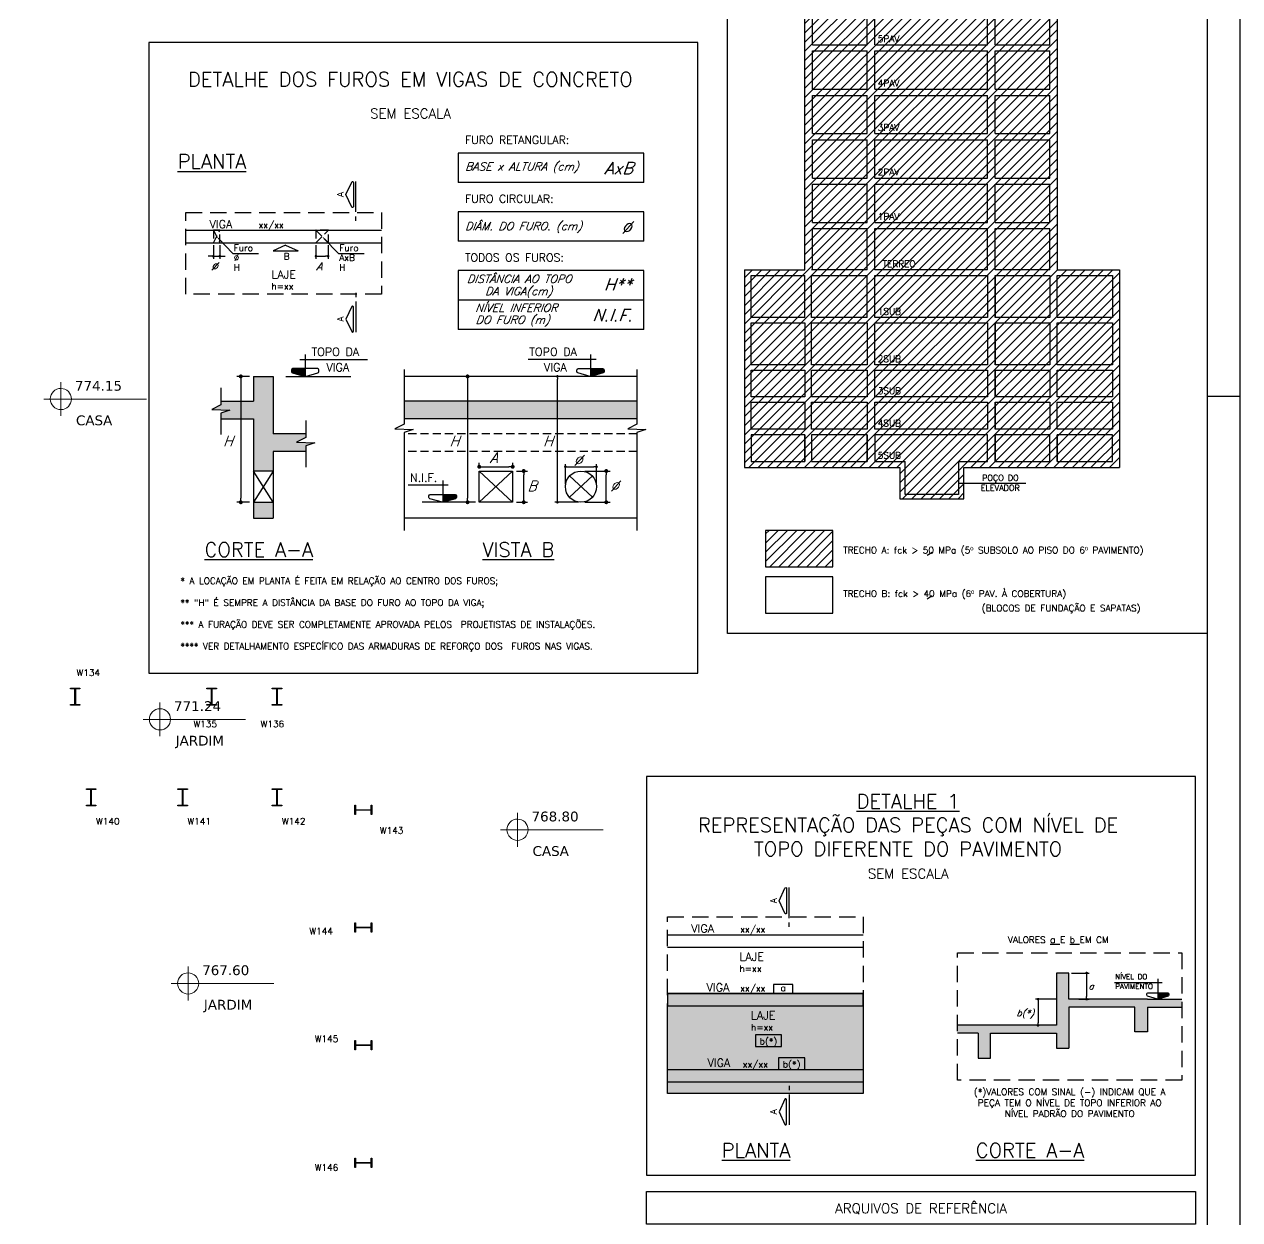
# Model space of a CAD drawing. Extents: x -4172 to 5482, y -2094 to 2406.
# Drawn here: x 3622 to 5482, y -385 to 1444 of the extents above; entities that cross this region are included whole.
import ezdxf
from ezdxf import colors
from ezdxf.entities.mleader import LeaderData, LeaderLine
from ezdxf.enums import TextEntityAlignment as Align
from ezdxf.math import Vec2, Vec3

# ---------------------------------------------------------------- set-up
doc = ezdxf.new("R2010")
doc.units = 0
doc.header["$LTSCALE"] = 50
doc.header["$MEASUREMENT"] = 0
doc.linetypes.add('DASHED', pattern=[0.75, 0.5, -0.25])
doc.linetypes.add('HIDDEN', pattern=[0.375, 0.25, -0.125])
doc.layers.get('0').update_dxf_attribs({"linetype": 'CONTINUOUS'})
doc.layers.get('DEFPOINTS').update_dxf_attribs({"linetype": 'CONTINUOUS'})
doc.layers.add('A-ANNO-NOTE', color=253, linetype='CONTINUOUS', lineweight=9)
for name, color, linetype in [('F-AUX', 2, 'CONTINUOUS'), ('F-AUX-RED', 1, 'CONTINUOUS'), ('F-AUX-YELLOW', 2, 'CONTINUOUS'), ('F-CORTE', 4, 'CONTINUOUS'), ('F-CORTE-INDICAÇÃO', 4, 'CONTINUOUS'), ('F-COTAS', 106, 'CONTINUOUS'), ('F-DESNIVEL-1', 254, 'CONTINUOUS'), ('F-DET_LINHA', 1, 'CONTINUOUS'), ('F-DET_TEXTO', 3, 'CONTINUOUS'), ('F-FURO-PAREDE-TEXTOS', 2, 'CONTINUOUS'), ('F-FUROS', 2, 'HIDDEN'), ('F-LAJES', 3, 'CONTINUOUS'), ('F-LAJES-DIM', 2, 'CONTINUOUS'), ('F-LAJES-NOME', 4, 'CONTINUOUS'), ('F-MARGEM', 1, 'CONTINUOUS'), ('F-PERFIL - W310x52', 4, 'CONTINUOUS'), ('F-PERFIL- W250x32.7', 4, 'CONTINUOUS'), ('F-PILARES-NOME', 170, 'CONTINUOUS'), ('F-SOLIDO', 71, 'CONTINUOUS'), ('F-TEXTO', 6, 'CONTINUOUS'), ('F-TEXTO-CYAN', 4, 'CONTINUOUS'), ('F-TEXTO-GREEN', 3, 'CONTINUOUS'), ('F-TEXTO-YELLOW', 2, 'CONTINUOUS'), ('F-VIGAS', 3, 'CONTINUOUS'), ('F-VIGAS-DIM', 2, 'CONTINUOUS'), ('F-VIGAS-NOME', 4, 'CONTINUOUS')]:
    doc.layers.add(name, color=color, linetype=linetype)
doc.layers.add('F-DESNIVEL-2', color=7, linetype='CONTINUOUS', true_color=0xffd1e8)
doc.styles.add('8718-AE-BARR-FORM-R09$0$ROMANS', font='romans.shx', dxfattribs={"oblique": 20})
doc.styles.add('CP-TEXT-INCL', font='romans.shx', dxfattribs={"oblique": 20})
doc.styles.add('CP-TEXTO', font='romans.shx')
doc.styles.add('MCP', font='romans.shx')
doc.styles.add('ROMANS', font='romans.shx')
doc.styles.get("Standard").update_dxf_attribs({"font": 'ROMANS.SHX'})
doc.styles.add('Verdana_3', font='verdana.ttf', dxfattribs={"height": 20})
doc.dimstyles.new('CP-COTAS-75', dxfattribs={"dimscale": 0.8, "dimtxt": 18.75, "dimasz": 7.5, "dimexe": 7.5, "dimexo": 7.5, "dimgap": 3.75, "dimtad": 1, "dimdsep": 46, "dimtxsty": 'CP-TEXT-INCL', "dimblk1": 'DOT', "dimblk2": 'DOT', "dimsah": 1, "dimcen": 13.5, "dimclrd": 256, "dimclre": 256, "dimclrt": 256, "dimadec": 0, "dimazin": 0, "dimtfac": 1, "dimtofl": 0, "dimtmove": 2, "dimatfit": 3, "dimldrblk": 'DOT', "dimfxl": 0, "dimtolj": 1, "dimarcsym": 0})

# ---------------------------------------------------------------- blocks, each defined once
blk = doc.blocks.new('A0-4L_900')
at = {"layer": 'F-MARGEM', "color": 2}
blk.add_line((191.9, 59.4), (192.9, 59.4), dxfattribs=at)
blk.add_lwpolyline([(0, 0), (0, 90), (192.9, 90), (192.9, 0)], close=True, dxfattribs=at)
at = {"layer": 'F-MARGEM', "color": 7}
blk.add_lwpolyline([(2.5, 89), (191.9, 89), (191.9, 1), (2.5, 1)], close=True, dxfattribs=at)
blk = doc.blocks.new('*U33')
at = {"layer": 'F-LAJES-DIM', "color": 1}
blk.add_lwpolyline([(0, 0), (40, 0), (40, 18), (0, 18)], close=True, dxfattribs=at)
at = {"layer": 'F-LAJES-DIM', "style": 'MCP'}
blk.add_attdef('DIM', text='', height=10, dxfattribs=at).set_placement((20, 8), align=Align.MIDDLE_CENTER)
blk = doc.blocks.new('*U34')
at = {"layer": 'F-LAJES-DIM', "color": 1}
blk.add_lwpolyline([(0, 0), (29.4, 0), (29.4, 13), (0, 13)], close=True, dxfattribs=at)
at = {"layer": 'F-LAJES-DIM', "style": 'MCP'}
blk.add_attdef('DIM', text='', height=10, dxfattribs=at).set_placement((14.7, 8), align=Align.MIDDLE_CENTER)
blk = doc.blocks.new('_DOT')
at = {"color": 0, "linetype": 'ByBlock'}
blk.add_line((-0.5, 0), (-1, 0), dxfattribs=at)
at = {"color": 0, "linetype": 'ByBlock', "const_width": 0.5}
blk.add_lwpolyline([(-0.25, 0, 1), (0.25, 0, 1)], format="xyb", close=True, dxfattribs=at)
blk = doc.blocks.new('*U32')
at = {"layer": 'F-LAJES-DIM', "color": 1}
blk.add_lwpolyline([(0, 0), (40.2, 0), (40.2, 18), (0, 18)], close=True, dxfattribs=at)
at = {"layer": 'F-LAJES-DIM', "style": 'MCP'}
blk.add_attdef('DIM', text='', height=10, dxfattribs=at).set_placement((20.1, 8), align=Align.MIDDLE_CENTER)
blk = doc.blocks.new('*D35')
at = {"layer": 'DEFPOINTS', "color": 0, "transparency": 16777216}
for p in [(4369.6, 767.3), (4318.5, 760.8), (4369.6, 760.8)]:
    blk.add_point(p, dxfattribs=at)
at = {"layer": 'F-COTAS', "lineweight": -2, "transparency": 16777216}
for p, q in [((4318.5, 766.8), (4318.5, 773.3)), ((4324.5, 767.3), (4363.6, 767.3)), ((4369.6, 766.8), (4369.6, 773.3))]:
    blk.add_line(p, q, dxfattribs=at)
at = {"layer": 'F-COTAS', "lineweight": -2, "transparency": 16777216, "xscale": 6, "yscale": 6, "zscale": 6, "rotation": 180}
blk.add_blockref('_DOT', (4318.5, 767.3), dxfattribs=at)
at = {"layer": 'F-COTAS', "lineweight": -2, "transparency": 16777216, "xscale": 6, "yscale": 6, "zscale": 6}
blk.add_blockref('_DOT', (4369.6, 767.3), dxfattribs=at)
blk = doc.blocks.new('*D36')
at = {"layer": 'DEFPOINTS', "color": 0, "transparency": 16777216}
for p in [(4318.5, 905.6), (4300.6, 713), (4318.5, 713)]:
    blk.add_point(p, dxfattribs=at)
at = {"layer": 'F-COTAS', "lineweight": -2, "transparency": 16777216}
for p, q in [((4312.5, 905.6), (4294.6, 905.6)), ((4300.6, 899.6), (4300.6, 719)), ((4312.5, 713), (4294.6, 713))]:
    blk.add_line(p, q, dxfattribs=at)
at = {"layer": 'F-COTAS', "lineweight": -2, "transparency": 16777216, "xscale": 6, "yscale": 6, "zscale": 6}
for p, rotation in [((4300.6, 905.6), 90), ((4300.6, 713), 270)]:
    blk.add_blockref('_DOT', p, dxfattribs=dict(at, rotation=rotation))
blk = doc.blocks.new('*D37')
at = {"layer": 'DEFPOINTS', "color": 0, "transparency": 16777216}
for p in [(4369.6, 760.8), (4386.5, 760.8), (4369.6, 713)]:
    blk.add_point(p, dxfattribs=at)
at = {"layer": 'F-COTAS', "lineweight": -2, "transparency": 16777216}
for p, q in [((4375.6, 760.8), (4392.5, 760.8)), ((4386.5, 719), (4386.5, 754.8)), ((4375.6, 713), (4392.5, 713))]:
    blk.add_line(p, q, dxfattribs=at)
at = {"layer": 'F-COTAS', "lineweight": -2, "transparency": 16777216, "xscale": 6, "yscale": 6, "zscale": 6}
for p, rotation in [((4386.5, 760.8), 90), ((4386.5, 713), 270)]:
    blk.add_blockref('_DOT', p, dxfattribs=dict(at, rotation=rotation))
blk = doc.blocks.new('*D38')
at = {"layer": 'DEFPOINTS', "color": 0, "transparency": 16777216}
for p in [(3973, 905.6), (3953.5, 713), (3973, 713)]:
    blk.add_point(p, dxfattribs=at)
at = {"layer": 'F-COTAS', "lineweight": -2, "transparency": 16777216}
for p, q in [((3967, 905.6), (3947.5, 905.6)), ((3953.5, 899.6), (3953.5, 719)), ((3967, 713), (3947.5, 713))]:
    blk.add_line(p, q, dxfattribs=at)
at = {"layer": 'F-COTAS', "lineweight": -2, "transparency": 16777216, "xscale": 6, "yscale": 6, "zscale": 6}
for p, rotation in [((3953.5, 905.6), 90), ((3953.5, 713), 270)]:
    blk.add_blockref('_DOT', p, dxfattribs=dict(at, rotation=rotation))
blk = doc.blocks.new('*D39')
at = {"layer": 'DEFPOINTS', "color": 0, "transparency": 16777216}
for p in [(4474.1, 760.8), (4512.8, 760.8), (4474.1, 713)]:
    blk.add_point(p, dxfattribs=at)
at = {"layer": 'F-COTAS', "lineweight": -2, "transparency": 16777216}
for p, q in [((4480.1, 760.8), (4518.8, 760.8)), ((4512.8, 719), (4512.8, 754.8)), ((4480.1, 713), (4518.8, 713))]:
    blk.add_line(p, q, dxfattribs=at)
at = {"layer": 'F-COTAS', "lineweight": -2, "transparency": 16777216, "xscale": 6, "yscale": 6, "zscale": 6}
for p, rotation in [((4512.8, 760.8), 90), ((4512.8, 713), 270)]:
    blk.add_blockref('_DOT', p, dxfattribs=dict(at, rotation=rotation))
blk = doc.blocks.new('LGN-COTA E LEGENDA - LGN-COTA E LEGENDA-473137-Térreo')
at = {"layer": 'A-ANNO-NOTE'}
for p, q in [((-0.009, -0.238), (-0.009, 0.28)), ((-0.268, 0.021), (1.302, 0.021))]:
    blk.add_line(p, q, dxfattribs=at)
for centre, start, end in [((-0.009, 0.022), 90, 180), ((-0.009, 0.021), 180, 270), ((-0.009, 0.021), 360, 90), ((-0.009, 0.021), 270, 0)]:
    blk.add_arc(centre, 0.162, start, end, dxfattribs=at)
blk = doc.blocks.new('zw$7512')
at = {"layer": 'A-ANNO-NOTE', "xscale": 100, "yscale": 100, "zscale": 100}
for p in [(3878.6, 654.8), (4030.2, 164.7), (4577.4, -4.2), (4073.4, -239.4)]:
    blk.add_blockref('LGN-COTA E LEGENDA - LGN-COTA E LEGENDA-473137-Térreo', p, dxfattribs=at)
at = {"layer": 'A-ANNO-NOTE', "style": 'Verdana_3'}
for s, p in [('774.15', (3899.3, 669.7)), ('CASA', (3900.8, 616.8)), ('771.24', (4050.9, 179.6)), ('JARDIM', (4053.3, 126.7)), ('768.80', (4598, 10.7)), ('CASA', (4599.5, -42.2)), ('767.60', (4094, -224.5)), ('JARDIM', (4096.5, -277.3))]:
    blk.add_text(s, height=15, dxfattribs=at).set_placement(p)
blk = doc.blocks.new('A$C44D756D9')
at = {"layer": 'F-PERFIL- W250x32.7', "linetype": 'Continuous'}
blk.add_line((7478.1, -1419.9), (7479, -1419.9), dxfattribs=at)
for points in [[(7017.8, -1061.1), (7032.4, -1061.1), (7032.4, -1062), (7025.4, -1062), (7025.4, -1086.1), (7032.4, -1086.1), (7032.4, -1087), (7017.8, -1087), (7017.8, -1086.1), (7024.8, -1086.1), (7024.8, -1062), (7017.8, -1062)], [(7226.7, -1061.1), (7241.3, -1061.1), (7241.3, -1062), (7234.3, -1062), (7234.3, -1086.1), (7241.3, -1086.1), (7241.3, -1087), (7226.7, -1087), (7226.7, -1086.1), (7233.7, -1086.1), (7233.7, -1062), (7226.7, -1062)], [(7326.7, -1061.1), (7341.3, -1061.1), (7341.3, -1062), (7334.3, -1062), (7334.3, -1086.1), (7341.3, -1086.1), (7341.3, -1087), (7326.7, -1087), (7326.7, -1086.1), (7333.7, -1086.1), (7333.7, -1062), (7326.7, -1062)], [(7056.8, -1240.9), (7042.2, -1240.9), (7042.2, -1239.9), (7049.2, -1239.9), (7049.2, -1215.9), (7042.2, -1215.9), (7042.2, -1215), (7056.8, -1215), (7056.8, -1215.9), (7049.8, -1215.9), (7049.8, -1239.9), (7056.8, -1239.9)], [(7196.8, -1240.9), (7182.2, -1240.9), (7182.2, -1239.9), (7189.2, -1239.9), (7189.2, -1215.9), (7182.2, -1215.9), (7182.2, -1215), (7196.8, -1215), (7196.8, -1215.9), (7189.8, -1215.9), (7189.8, -1239.9), (7196.8, -1239.9)], [(7341.3, -1240.9), (7326.7, -1240.9), (7326.7, -1239.9), (7333.7, -1239.9), (7333.7, -1215.9), (7326.7, -1215.9), (7326.7, -1215), (7341.3, -1215), (7341.3, -1215.9), (7334.3, -1215.9), (7334.3, -1239.9), (7341.3, -1239.9)], [(7479, -1239.9), (7479, -1254.5), (7478.1, -1254.5), (7478.1, -1247.6), (7454.1, -1247.6), (7454.1, -1254.5), (7453.1, -1254.5), (7453.1, -1239.9), (7454.1, -1239.9), (7454.1, -1246.9), (7478.1, -1246.9), (7478.1, -1239.9)], [(7479, -1419.9), (7479, -1434.5), (7478.1, -1434.5), (7478.1, -1427.6), (7454.1, -1427.6), (7454.1, -1434.5), (7453.1, -1434.5), (7453.1, -1419.9), (7454.1, -1419.9), (7454.1, -1426.9), (7478.1, -1426.9), (7478.1, -1419.9)], [(7479, -1599.9), (7479, -1614.5), (7478.1, -1614.5), (7478.1, -1607.6), (7454.1, -1607.6), (7454.1, -1614.5), (7453.1, -1614.5), (7453.1, -1599.9), (7454.1, -1599.9), (7454.1, -1606.9), (7478.1, -1606.9), (7478.1, -1599.9)], [(7479, -1779.9), (7479, -1794.5), (7478.1, -1794.5), (7478.1, -1787.6), (7454.1, -1787.6), (7454.1, -1794.5), (7453.1, -1794.5), (7453.1, -1779.9), (7454.1, -1779.9), (7454.1, -1786.9), (7478.1, -1786.9), (7478.1, -1779.9)]]:
    blk.add_lwpolyline(points, close=True, dxfattribs=at)
at = {"layer": 'F-PILARES-NOME'}
for s, p in [('W134', (7027.2, -1042.3)), ('W135', (7206.2, -1120.8)), ('W136', (7308.9, -1120.8)), ('W140', (7057.1, -1269.7)), ('W141', (7196.9, -1269.7)), ('W142', (7341.5, -1269.7)), ('W143', (7491.4, -1283.7)), ('W144', (7383.5, -1437.7)), ('W145', (7391.8, -1602.4)), ('W146', (7391.8, -1799.5))]:
    blk.add_text(s, height=10, dxfattribs=at).set_placement(p)
blk = doc.blocks.new('A$C6C06684F')
h = blk.add_hatch()
h.set_pattern_fill('ANSI31', color=1, scale=80)
h.set_pattern_definition([(45, (-3055.152, 1691.301), (-7.071068, 7.071068), [])])
h.paths.add_polyline_path([(26.2, 254), (264.1, 254), (264.1, 206.4), (361.9, 206.4), (361.9, 254), (599.9, 254), (599.9, 556.4), (505.2, 556.4), (505.2, 987.6), (118.5, 987.6), (118.5, 556.4), (26.2, 556.4)])
h = blk.add_hatch()
h.set_pattern_fill('ANSI31', color=1, scale=80)
h.set_pattern_definition([(45, (-3022.907, 1568.41), (-7.071068, 7.071068), [])])
h.paths.add_polyline_path([(58.5, 102.4), (161.4, 102.4), (161.4, 157.9), (58.5, 157.9)])
at = {"layer": 'F-AUX'}
for p, q in [((118.5, 900.9), (118.5, 978.3)), ((130.1, 900.9), (130.1, 978.3)), ((214, 900.9), (214, 978.3)), ((214, 900.9), (214, 978.3)), ((225.6, 900.9), (225.6, 978.3)), ((398, 900.9), (398, 978.3)), ((409.7, 900.9), (409.7, 978.3)), ((409.7, 900.9), (409.7, 978.3)), ((493.5, 900.9), (493.5, 978.3)), ((505.2, 900.9), (505.2, 978.3)), ((118.5, 891.6), (118.5, 900.9)), ((130.1, 900.9), (214, 900.9)), ((225.6, 900.9), (398, 900.9)), ((409.7, 900.9), (493.5, 900.9)), ((505.2, 891.6), (505.2, 900.9)), ((118.5, 833), (118.5, 891.6)), ((130.1, 891.6), (214, 891.6)), ((130.1, 833), (130.1, 891.6)), ((214, 833), (214, 891.6)), ((214, 833), (214, 891.6)), ((225.6, 891.6), (398, 891.6)), ((225.6, 833), (225.6, 891.6)), ((398, 833), (398, 891.6)), ((409.7, 891.6), (493.5, 891.6)), ((409.7, 833), (409.7, 891.6)), ((409.7, 833), (409.7, 891.6)), ((493.5, 833), (493.5, 891.6)), ((505.2, 833), (505.2, 891.6)), ((118.5, 823.6), (118.5, 833)), ((118.5, 765), (118.5, 823.6)), ((130.1, 833), (214, 833)), ((130.1, 823.6), (214, 823.6)), ((130.1, 765), (130.1, 823.6)), ((214, 765), (214, 823.6)), ((214, 765), (214, 823.6)), ((225.6, 833), (398, 833)), ((225.6, 823.6), (398, 823.6)), ((225.6, 765), (225.6, 823.6)), ((398, 765), (398, 823.6)), ((409.7, 833), (493.5, 833)), ((409.7, 823.6), (493.5, 823.6)), ((409.7, 765), (409.7, 823.6)), ((409.7, 765), (409.7, 823.6)), ((493.5, 765), (493.5, 823.6)), ((505.2, 823.6), (505.2, 833)), ((505.2, 765), (505.2, 823.6)), ((118.5, 755.7), (118.5, 765)), ((130.1, 765), (214, 765)), ((225.6, 765), (398, 765)), ((409.7, 765), (493.5, 765)), ((505.2, 755.7), (505.2, 765)), ((118.5, 697), (118.5, 755.7)), ((130.1, 755.7), (214, 755.7)), ((130.1, 697), (130.1, 755.7)), ((214, 697), (214, 755.7)), ((214, 697), (214, 755.7)), ((225.6, 755.7), (398, 755.7)), ((225.6, 697), (225.6, 755.7)), ((398, 697), (398, 755.7)), ((409.7, 755.7), (493.5, 755.7)), ((409.7, 697), (409.7, 755.7)), ((409.7, 697), (409.7, 755.7)), ((493.5, 697), (493.5, 755.7)), ((505.2, 697), (505.2, 755.7)), ((118.5, 687.7), (118.5, 697)), ((130.1, 697), (214, 697)), ((225.6, 697), (398, 697)), ((409.7, 697), (493.5, 697)), ((505.2, 687.7), (505.2, 697)), ((118.5, 629.1), (118.5, 687.7)), ((130.1, 687.7), (214, 687.7)), ((130.1, 629.1), (130.1, 687.7)), ((214, 629.1), (214, 687.7)), ((214, 629.1), (214, 687.7)), ((225.6, 687.7), (398, 687.7)), ((225.6, 629.1), (225.6, 687.7)), ((398, 629.1), (398, 687.7)), ((409.7, 687.7), (493.5, 687.7)), ((409.7, 629.1), (409.7, 687.7)), ((409.7, 629.1), (409.7, 687.7)), ((493.5, 629.1), (493.5, 687.7)), ((505.2, 629.1), (505.2, 687.7)), ((118.5, 619.7), (118.5, 629.1)), ((118.5, 556.4), (118.5, 619.7)), ((130.1, 629.1), (214, 629.1)), ((130.1, 619.7), (214, 619.7)), ((130.1, 556.4), (130.1, 619.7)), ((214, 556.4), (214, 619.7)), ((214, 556.4), (214, 619.7)), ((225.6, 629.1), (398, 629.1)), ((225.6, 619.7), (398, 619.7)), ((225.6, 556.4), (225.6, 619.7)), ((398, 556.4), (398, 619.7)), ((409.7, 629.1), (493.5, 629.1)), ((409.7, 619.7), (493.5, 619.7)), ((409.7, 556.4), (409.7, 619.7)), ((409.7, 556.4), (409.7, 619.7)), ((493.5, 556.4), (493.5, 619.7)), ((505.2, 619.7), (505.2, 629.1)), ((505.2, 556.4), (505.2, 619.7)), ((26.2, 556.4), (26.2, 254)), ((26.2, 556.4), (118.5, 556.4)), ((36.5, 548.2), (118.5, 548.2)), ((118.5, 483.7), (118.5, 548.2)), ((214, 556.4), (128.8, 556.4)), ((128.8, 548.2), (214, 548.2)), ((214, 483.7), (214, 548.2)), ((398, 556.4), (225.6, 556.4)), ((225.6, 548.2), (398, 548.2)), ((493.5, 556.4), (409.7, 556.4)), ((409.7, 548.2), (493.5, 548.2)), ((504.6, 548.2), (589.6, 548.2)), ((505.2, 556.4), (599.9, 556.4)), ((599.9, 556.4), (599.9, 254)), ((118.5, 483.7), (36.5, 483.7)), ((214, 483.7), (128.8, 483.7)), ((398, 483.7), (225.6, 483.7)), ((493.5, 483.7), (409.7, 483.7)), ((589.6, 483.7), (504.6, 483.7)), ((36.5, 475.5), (118.5, 475.5)), ((118.5, 475.5), (118.5, 411.1)), ((128.8, 475.5), (214, 475.5)), ((214, 475.5), (214, 411.1)), ((225.6, 475.5), (398, 475.5)), ((409.7, 475.5), (493.5, 475.5)), ((504.6, 475.5), (589.6, 475.5)), ((36.5, 402.9), (118.5, 402.9)), ((118.5, 402.9), (118.5, 362.2)), ((128.8, 402.9), (214, 402.9)), ((214, 402.9), (214, 362.2)), ((225.6, 402.9), (398, 402.9)), ((409.7, 402.9), (493.5, 402.9)), ((504.6, 402.9), (589.6, 402.9)), ((36.5, 354), (118.5, 354)), ((118.5, 354), (118.5, 312.6)), ((128.8, 354), (214, 354)), ((214, 354), (214, 312.6)), ((225.6, 354), (398, 354)), ((409.7, 354), (493.5, 354)), ((504.6, 354), (589.6, 354)), ((26.2, 254), (264.1, 254)), ((264.1, 254), (264.1, 206.4)), ((361.9, 206.4), (361.9, 254)), ((361.9, 254), (599.9, 254)), ((507.6, 254), (507.6, 254)), ((264.1, 206.4), (361.9, 206.4))]:
    blk.add_line(p, q, dxfattribs=at)
for points in [[(225.6, 483.7), (225.6, 548.2)], [(398, 548.2), (398, 483.7)], [(398, 475.5), (398, 411.1), (225.6, 411.1), (225.6, 475.5)], [(398, 402.9), (398, 362.2), (225.6, 362.2), (225.6, 402.9)], [(398, 354), (398, 312.6), (225.6, 312.6), (225.6, 354)], [(409.7, 263.4), (493.5, 263.4), (493.5, 304.4), (409.7, 304.4), (409.7, 263.4), (409.7, 304.4)], [(504.6, 263.4), (589.6, 263.4), (589.6, 304.4), (504.6, 304.4), (504.6, 263.4), (504.6, 304.4)]]:
    blk.add_lwpolyline(points, dxfattribs=at)
at = {"layer": 'F-AUX-RED'}
blk.add_line((353.7, 230.2), (456.6, 230.2), dxfattribs=at)
blk.add_lwpolyline([(734, 0), (0, 0), (0, 1843.5), (734, 1843.5)], close=True, dxfattribs=at)
at = {"layer": 'F-AUX-RED', "linetype": 'Continuous'}
for points in [[(58.5, 102.4), (161.4, 102.4), (161.4, 157.9), (58.5, 157.9)], [(58.5, 102.4), (161.4, 102.4), (161.4, 157.9), (58.5, 157.9)], [(58.5, 31.2), (161.4, 31.2), (161.4, 86.7), (58.5, 86.7)], [(58.5, 31.2), (161.4, 31.2), (161.4, 86.7), (58.5, 86.7)]]:
    blk.add_lwpolyline(points, close=True, dxfattribs=at)
at = {"layer": 'F-AUX-YELLOW'}
for points in [[(36.5, 483.7), (36.5, 548.2)], [(128.8, 483.7), (128.8, 548.2)], [(409.7, 483.7), (409.7, 548.2)], [(409.7, 548.2), (409.7, 483.7)], [(493.5, 548.2), (493.5, 483.7)], [(504.6, 483.7), (504.6, 548.2)], [(589.6, 548.2), (589.6, 483.7)], [(118.5, 411.1), (118.5, 411.1), (36.5, 411.1), (36.5, 475.5)], [(214, 411.1), (214, 411.1), (128.8, 411.1), (128.8, 475.5)], [(493.5, 475.5), (493.5, 411.1), (409.7, 411.1), (409.7, 475.5)], [(409.7, 475.5), (409.7, 411.1)], [(589.6, 475.5), (589.6, 411.1), (504.6, 411.1), (504.6, 475.5)], [(118.5, 362.2), (118.5, 362.2), (36.5, 362.2), (36.5, 402.9)], [(214, 362.2), (214, 362.2), (128.8, 362.2), (128.8, 402.9)], [(493.5, 402.9), (493.5, 362.2), (409.7, 362.2), (409.7, 402.9)], [(409.7, 402.9), (409.7, 362.2)], [(589.6, 402.9), (589.6, 362.2), (504.6, 362.2), (504.6, 402.9)], [(118.5, 312.6), (118.5, 312.6), (36.5, 312.6), (36.5, 354)], [(214, 312.6), (214, 312.6), (128.8, 312.6), (128.8, 354)], [(493.5, 354), (493.5, 312.6), (409.7, 312.6), (409.7, 354)], [(409.7, 354), (409.7, 312.6)], [(589.6, 354), (589.6, 312.6), (504.6, 312.6), (504.6, 354)], [(118.5, 304.4), (118.5, 263.4), (118.5, 304.4), (36.5, 304.4), (36.5, 263.4), (118.5, 263.4)], [(214, 304.4), (214, 263.4), (214, 304.4), (128.8, 304.4), (128.8, 263.4), (214, 263.4)], [(353.7, 263.4), (398, 263.4), (398, 304.4), (225.6, 304.4), (225.6, 263.4), (272.3, 263.4)], [(353.7, 263.4), (353.7, 213), (272.3, 213), (272.3, 263.4)]]:
    blk.add_lwpolyline(points, dxfattribs=at)
at = {"layer": 'F-TEXTO-CYAN', "color": 2}
for p, q in [((313.4, 124.3), (305.5, 119.4)), ((313.4, 57.8), (305.5, 52.9))]:
    blk.add_line(p, q, dxfattribs=at)
at = {"layer": 'F-AUX', "style": 'MCP'}
for s, p in [('5PAV     ', (230.2, 905.2)), ('4PAV     ', (230.2, 837.3)), ('3PAV     ', (230.2, 769.3)), ('2PAV     ', (230.2, 701.3)), ('1PAV', (230.2, 633.3)), ('TERREO', (237.5, 560.7)), ('1SUB', (230.2, 488)), ('2SUB', (230.2, 415.4)), ('3SUB', (230.2, 366.5)), ('4SUB     ', (230.2, 316.9)), ('5SUB', (230.2, 267.7))]:
    blk.add_text(s, height=10, dxfattribs=at).set_placement(p)
at = {"layer": 'F-TEXTO-CYAN', "color": 2, "style": 'CP-TEXTO'}
for s, p in [('TRECHO A: fck > 50 MPa (5º SUBSOLO AO PISO DO 6º PAVIMENTO)', (177.2, 122.7)), ('TRECHO B: fck > 40 MPa (6º PAV. À COBERTURA)', (177.2, 56.1)), ('(BLOCOS DE FUNDAÇÃO E SAPATAS)', (389.2, 34.1))]:
    blk.add_text(s, height=10, dxfattribs=at).set_placement(p)
at = {"layer": 'F-TEXTO-YELLOW', "style": 'CP-TEXTO'}
for s, p in [('POÇO DO', (389.8, 233.8)), ('ELEVADOR  ', (387.7, 218.5))]:
    blk.add_text(s, height=9, dxfattribs=at).set_placement(p)

msp = doc.modelspace()

# ---------------------------------------------------------------- hatches: boundary and pattern name
at = {"layer": 'F-DESNIVEL-1'}
h = msp.add_hatch(color=256, dxfattribs=at)
h.dxf.hatch_style = 1
h.paths.add_polyline_path([(4905.945, -191.428), (4606.518, -191.428), (4606.518, -57.641), (4905.945, -57.641)])
at = {"layer": 'F-DESNIVEL-2'}
h = msp.add_hatch(color=256, dxfattribs=at)
h.dxf.hatch_style = 1
h.paths.add_polyline_path([(4606.518, -57.641), (4905.945, -57.641), (4905.945, -38.641), (4606.518, -38.641)])
at = {"layer": 'F-SOLIDO'}
h = msp.add_hatch(color=256, dxfattribs=at)
edge = h.paths.add_edge_path()
edge.add_line((4052.054, 917.407), (4033.054, 917.407))
edge.add_ellipse((4033.054, 915.407), major_axis=(1.414, 1.414), ratio=1, start_angle=45, end_angle=135)
edge.add_line((4031.054, 915.407), (4031.054, 912.895))
edge.add_ellipse((4033.054, 912.895), major_axis=(-1.414, 1.414), ratio=1, start_angle=45, end_angle=118.300756)
edge.add_line((4032.479, 910.979), (4051.479, 905.579))
edge.add_ellipse((4052.054, 907.495), major_axis=(1.414, 1.414), ratio=1, start_angle=208.300756, end_angle=225)
edge.add_line((4052.054, 905.495), (4052.054, 917.407))
h = msp.add_hatch(color=256, dxfattribs=at)
edge = h.paths.add_edge_path()
edge.add_line((4488.723, 917.407), (4507.723, 917.407))
edge.add_ellipse((4507.723, 915.407), major_axis=(-1.414, 1.414), ratio=1, start_angle=225, end_angle=315, ccw=False)
edge.add_line((4509.723, 915.407), (4509.723, 912.895))
edge.add_ellipse((4507.723, 912.895), major_axis=(1.414, 1.414), ratio=1, start_angle=241.699244, end_angle=315, ccw=False)
edge.add_line((4508.298, 910.979), (4489.298, 905.579))
edge.add_ellipse((4488.723, 907.495), major_axis=(-1.414, 1.414), ratio=1, start_angle=135, end_angle=151.699244, ccw=False)
edge.add_line((4488.723, 905.495), (4488.723, 917.407))
for points in [[(3972.967, 867.859), (3923.207, 867.859), (3923.207, 861.895), (3909.08, 854.835), (3936.855, 853.787), (3923.207, 849.387), (3923.207, 840.763), (3972.967, 840.763), (3972.967, 760.763), (4002.967, 760.763), (4002.967, 790.763), (4052.967, 790.763), (4052.967, 799.387), (4066.615, 803.787), (4038.84, 804.835), (4052.967, 811.895), (4052.967, 817.859), (4002.967, 817.859), (4002.967, 905.579), (3972.967, 905.579)], [(4559.727, 840.763), (4559.727, 867.859), (4203.639, 867.859), (4203.639, 840.763)], [(4002.967, 688.542), (4002.967, 713.012), (3972.967, 713.012), (3972.967, 688.542)], [(5050.448, -87.341), (5081.803, -87.341), (5172.523, -87.341, 0.41421356), (5173.523, -88.341, 0.41421356), (5174.523, -87.341), (5201.803, -87.341), (5201.803, -47.341), (5201.803, -7.341), (5220.803, -7.341), (5220.803, -47.341), (5262.879, -47.341, 0.41421356), (5263.879, -48.341, 0.41421356), (5264.879, -47.341), (5340.803, -47.341), (5356.799, -47.341), (5393.534, -47.341), (5393.534, -59.341), (5340.803, -59.341), (5340.803, -97.341), (5321.803, -97.341), (5321.803, -59.341), (5220.803, -59.341), (5220.803, -122.341), (5201.803, -122.341), (5201.803, -99.341), (5100.803, -99.341), (5100.803, -137.341), (5081.803, -137.341), (5081.803, -99.341), (5050.448, -99.341)], [(5356.799, -37.811), (5371.999, -37.811, -0.41421356), (5373.599, -39.411), (5373.599, -41.421, -0.33120617), (5372.459, -42.953), (5357.259, -47.273, -0.07299342), (5356.799, -47.341)]]:
    msp.add_hatch(color=256, dxfattribs=at).paths.add_polyline_path(points)
h = msp.add_hatch(color=256, dxfattribs=at)
edge = h.paths.add_edge_path()
edge.add_line((4262.537, 724.84), (4281.537, 724.84))
edge.add_ellipse((4281.537, 722.84), major_axis=(-1.414, 1.414), ratio=1, start_angle=225, end_angle=315, ccw=False)
edge.add_line((4283.537, 722.84), (4283.537, 720.328))
edge.add_ellipse((4281.537, 720.328), major_axis=(1.414, 1.414), ratio=1, start_angle=241.699244, end_angle=315, ccw=False)
edge.add_line((4282.111, 718.412), (4263.111, 713.012))
edge.add_ellipse((4262.537, 714.928), major_axis=(-1.414, 1.414), ratio=1, start_angle=135, end_angle=151.699244, ccw=False)
edge.add_line((4262.537, 712.928), (4262.537, 724.84))

# ---------------------------------------------------------------- linework, layer by layer
at = {"layer": 'F-AUX'}
for p, q in [((4043.655, 931.543), (4147.258, 931.543)), ((4052.054, 938.997), (4052.054, 905.495)), ((4497.123, 931.543), (4393.519, 931.543)), ((4488.723, 938.997), (4488.723, 905.495)), ((4262.537, 746.43), (4262.537, 712.928)), ((4270.936, 738.975), (4209.534, 738.975))]:
    msp.add_line(p, q, dxfattribs=at)
at = {"layer": 'F-AUX', "color": 2}
for p, q in [((5356.799, -16.212), (5356.799, -47.341)), ((5363.519, -22.176), (5290.599, -22.176))]:
    msp.add_line(p, q, dxfattribs=at)
at = {"layer": 'F-AUX'}
for points in [[(4051.479, 905.579, 0.14676884), (4052.629, 905.579), (4071.629, 910.979, 0.33120617), (4073.054, 912.895), (4073.054, 915.407, 0.41421356), (4071.054, 917.407), (4033.054, 917.407, 0.41421356), (4031.054, 915.407), (4031.054, 912.895, 0.33120617), (4032.479, 910.979), (4051.479, 905.579, 0.14676884), (4052.629, 905.579)], [(4489.298, 905.579, -0.14676884), (4488.149, 905.579), (4469.149, 910.979, -0.33120617), (4467.723, 912.895), (4467.723, 915.407, -0.41421356), (4469.723, 917.407), (4507.723, 917.407, -0.41421356), (4509.723, 915.407), (4509.723, 912.895, -0.33120617), (4508.298, 910.979), (4489.298, 905.579, -0.14676884), (4488.149, 905.579)], [(4263.111, 713.012, -0.14676884), (4261.962, 713.012), (4242.962, 718.412, -0.33120617), (4241.537, 720.328), (4241.537, 722.84, -0.41421356), (4243.537, 724.84), (4281.537, 724.84, -0.41421356), (4283.537, 722.84), (4283.537, 720.328, -0.33120617), (4282.111, 718.412), (4263.111, 713.012, -0.14676884), (4261.962, 713.012)]]:
    msp.add_lwpolyline(points, format="xyb", dxfattribs=at)
at = {"layer": 'F-AUX', "color": 2}
msp.add_lwpolyline([(5357.259, -47.273, -0.14676884), (5356.339, -47.273), (5341.139, -42.953, -0.33120617), (5339.999, -41.421), (5339.999, -39.411, -0.41421356), (5341.599, -37.811), (5371.999, -37.811, -0.41421356), (5373.599, -39.411), (5373.599, -41.421, -0.33120617), (5372.459, -42.953), (5357.259, -47.273, -0.14676884), (5356.339, -47.273)], format="xyb", dxfattribs=at)
at = {"layer": 'F-AUX-RED'}
for p, q in [((4369.558, 713.012), (4318.457, 760.763)), ((4318.457, 713.012), (4369.558, 760.763)), ((4491.523, 720.587), (4456.633, 753.189)), ((4456.633, 720.587), (4491.523, 753.189)), ((4311.911, 713.012), (4231.116, 713.012))]:
    msp.add_line(p, q, dxfattribs=at)
msp.add_lwpolyline([(4022.487, 905.579), (4121.74, 905.579)], dxfattribs=at)
at = {"layer": 'F-CORTE'}
for p, q in [((5201.803, -99.341), (5201.803, -122.341)), ((5201.803, -122.341), (5220.803, -122.341))]:
    msp.add_line(p, q, dxfattribs=at)
for points in [[(5340.803, -47.341), (5220.803, -47.341), (5220.803, -7.341), (5201.803, -7.341), (5201.803, -87.341), (5081.803, -87.341)], [(5340.803, -47.341), (5393.534, -47.341)], [(5340.803, -59.341), (5340.803, -97.341), (5321.803, -97.341), (5321.803, -59.341), (5220.803, -59.341), (5220.803, -122.341)], [(5340.803, -59.341), (5393.534, -59.341)], [(5081.803, -87.341), (5050.448, -87.341)], [(5081.803, -99.341), (5050.448, -99.341)], [(5081.803, -99.341), (5081.803, -137.341), (5100.803, -137.341), (5100.803, -99.341), (5201.803, -99.341)]]:
    msp.add_lwpolyline(points, dxfattribs=at)
at = {"layer": 'F-CORTE-INDICAÇÃO'}
for p, q in [((4129.762, 1157.118), (4129.762, 1203.785)), ((4129.762, 1143.785), (4129.762, 1150.451)), ((4129.762, 1033.27), (4129.762, 1026.604)), ((4129.762, 1019.937), (4129.762, 973.27)), ((4792.672, 76.691), (4792.672, 123.358)), ((4792.672, 63.358), (4792.672, 70.025)), ((4792.672, -179.725), (4792.672, -186.392)), ((4792.672, -193.059), (4792.672, -239.725))]:
    msp.add_line(p, q, dxfattribs=at)
for points in [[(4125.762, 1165.118, -0.80258485), (4123.22, 1164.554), (4114.253, 1183.785), (4123.22, 1203.015, -0.80258485), (4125.762, 1202.451)], [(4125.762, 1011.937, 0.80258485), (4123.22, 1012.501), (4114.253, 993.27), (4123.22, 974.04, 0.80258485), (4125.762, 974.604)], [(4788.672, 84.691, -0.80258485), (4786.13, 84.128), (4777.163, 103.358), (4786.13, 122.588, -0.80258485), (4788.672, 122.025)], [(4788.672, -201.059, 0.80258485), (4786.13, -200.495), (4777.163, -219.725), (4786.13, -238.956, 0.80258485), (4788.672, -238.392)]]:
    msp.add_lwpolyline(points, format="xyb", close=True, dxfattribs=at)
for points in [[(4022.137, 1106.433), (4002.906, 1097.466)], [(4002.906, 1097.466), (4041.367, 1097.466)], [(4022.137, 1106.433), (4041.367, 1097.466)]]:
    msp.add_lwpolyline(points, dxfattribs=at)
at = {"layer": 'F-COTAS'}
for p, q in [((3911.538, 1106.123), (3911.538, 1085.503)), ((3921.538, 1106.123), (3921.538, 1085.503)), ((4068.574, 1106.123), (4068.574, 1085.503)), ((4087.203, 1106.123), (4087.203, 1085.503)), ((3907.538, 1089.503), (3903.538, 1089.503)), ((3911.538, 1089.503), (3921.538, 1089.503)), ((3925.538, 1089.503), (3929.538, 1089.503)), ((4072.574, 1089.503), (4083.203, 1089.503)), ((4451.132, 905.579), (4434.059, 905.579)), ((4438.059, 717.012), (4438.059, 901.579)), ((4450.203, 740.888), (4450.203, 771.278)), ((4454.203, 767.278), (4493.953, 767.278)), ((4497.953, 740.888), (4497.953, 771.278)), ((4470.078, 713.012), (4434.059, 713.012)), ((5224.803, -7.341), (5251.941, -7.341)), ((5247.941, -11.341), (5247.941, -43.341)), ((5201.803, -47.341), (5169.523, -47.341)), ((5173.523, -51.341), (5173.523, -83.341)), ((5235.863, -47.341), (5251.941, -47.341)), ((5193.357, -87.341), (5169.523, -87.341))]:
    msp.add_line(p, q, dxfattribs=at)
at = {"layer": 'F-DESNIVEL-1'}
msp.add_lwpolyline([(4905.945, -191.428), (4606.518, -191.428), (4606.518, -57.641), (4905.945, -57.641)], close=True, dxfattribs=at)
at = {"layer": 'F-DESNIVEL-2'}
msp.add_lwpolyline([(4606.518, -57.641), (4905.945, -57.641), (4905.945, -38.641), (4606.518, -38.641)], close=True, dxfattribs=at)
at = {"layer": 'F-DET_LINHA', "color": 1}
for p, q in [((4570.12, 1247.381), (4286.354, 1247.381)), ((4286.354, 1247.381), (4286.354, 1202.381)), ((4570.12, 1202.381), (4570.12, 1247.381)), ((4570.12, 1202.381), (4286.354, 1202.381)), ((4570.12, 1157.381), (4286.354, 1157.381)), ((4286.354, 1157.381), (4286.354, 1112.381)), ((4570.12, 1112.381), (4570.12, 1157.381)), ((4570.12, 1112.381), (4286.354, 1112.381)), ((4286.354, 1067.381), (4286.354, 1022.381)), ((4570.12, 1067.381), (4286.354, 1067.381)), ((4570.12, 1022.381), (4570.12, 1067.381)), ((4570.12, 1022.381), (4286.354, 1022.381)), ((4286.354, 1022.381), (4286.354, 977.381)), ((4570.12, 977.381), (4570.12, 1022.381)), ((4570.12, 977.381), (4286.354, 977.381)), ((4203.639, 916.355), (4203.639, 832.446)), ((4559.727, 916.355), (4559.727, 832.446)), ((3923.207, 887.877), (3923.207, 861.895)), ((3923.207, 861.895), (3909.08, 854.835)), ((3909.08, 854.835), (3936.855, 853.787)), ((3936.855, 853.787), (3923.207, 849.387)), ((3923.207, 849.387), (3923.207, 816.905)), ((4052.967, 837.877), (4052.967, 811.895)), ((4203.639, 832.446), (4189.511, 825.386)), ((4189.511, 825.386), (4217.287, 824.338)), ((4217.287, 824.338), (4203.639, 819.938)), ((4203.639, 819.938), (4203.639, 670.01)), ((4559.727, 832.446), (4545.599, 825.386)), ((4545.599, 825.386), (4573.375, 824.338)), ((4573.375, 824.338), (4559.727, 819.938)), ((4559.727, 819.938), (4559.727, 670.01)), ((4052.967, 811.895), (4038.84, 804.835)), ((4038.84, 804.835), (4066.615, 803.787)), ((4066.615, 803.787), (4052.967, 799.387)), ((4052.967, 799.387), (4052.967, 766.905)), ((4002.967, 713.012), (3972.967, 760.763)), ((4002.967, 760.763), (3972.967, 713.012))]:
    msp.add_line(p, q, dxfattribs=at)
at = {"layer": 'F-DET_LINHA', "color": 3}
for p, q in [((3972.967, 905.579), (4002.967, 905.579)), ((3972.967, 905.579), (3972.967, 867.859)), ((4002.967, 905.579), (4002.967, 817.859)), ((3923.207, 867.859), (3972.967, 867.859)), ((4559.727, 867.859), (4203.639, 867.859)), ((3923.207, 840.763), (3972.967, 840.763)), ((3972.967, 840.763), (3972.967, 688.542)), ((4559.727, 840.763), (4203.639, 840.763)), ((4052.967, 817.859), (4002.967, 817.859)), ((4002.967, 790.763), (4002.967, 688.542)), ((4052.967, 790.763), (4002.967, 790.763)), ((4002.967, 760.763), (3972.967, 760.763)), ((3972.967, 713.012), (4002.967, 713.012)), ((3972.967, 688.542), (4002.967, 688.542))]:
    msp.add_line(p, q, dxfattribs=at)
at = {"layer": 'F-DET_LINHA', "color": 2}
for p, q in [((4559.727, 905.579), (4203.639, 905.579)), ((4559.727, 688.542), (4203.639, 688.542))]:
    msp.add_line(p, q, dxfattribs=at)
at = {"layer": 'F-DET_LINHA', "color": 1, "linetype": 'HIDDEN'}
for p, q in [((4559.727, 817.859), (4203.639, 817.859)), ((4559.727, 790.763), (4203.639, 790.763))]:
    msp.add_line(p, q, dxfattribs=at)
at = {"layer": 'F-DET_LINHA', "color": 1}
for points in [[(3813.009, 451.393), (4653.009, 451.393), (4653.009, 1416.393), (3813.009, 1416.393)], [(4574.628, -316.61), (5414.628, -316.61), (5414.628, 293.39), (4574.628, 293.39)]]:
    msp.add_lwpolyline(points, close=True, dxfattribs=at)
at = {"layer": 'F-DET_LINHA', "color": 1, "linetype": 'DASHED'}
for points in [[(3869.323, 1156.548), (4168.75, 1156.548), (4168.75, 1031.337), (3869.323, 1031.337)], [(4606.518, 78.783), (4905.945, 78.783), (4905.945, -191.428), (4606.518, -191.428)], [(5393.534, -171.22), (5050.448, -171.22), (5050.448, 23.799), (5393.534, 23.799)]]:
    msp.add_lwpolyline(points, close=True, dxfattribs=at)
at = {"layer": 'F-DET_LINHA'}
msp.add_lwpolyline([(5414.628, -391.61), (4574.628, -391.61), (4574.628, -341.61), (5414.628, -341.61)], close=True, dxfattribs=at)
at = {"layer": 'F-FUROS'}
for points in [[(3911.538, 1129.123), (3911.538, 1110.123), (3921.538, 1110.123), (3921.538, 1129.123), (3911.538, 1129.123)], [(3911.538, 1110.123), (3921.538, 1129.123)], [(3911.538, 1129.123), (3921.538, 1110.123)], [(4068.574, 1129.123), (4068.574, 1110.123), (4087.574, 1110.123), (4087.574, 1129.123), (4068.574, 1129.123)], [(4068.574, 1110.123), (4087.574, 1129.123)], [(4068.574, 1129.123), (4087.574, 1110.123)]]:
    msp.add_lwpolyline(points, dxfattribs=at)
at = {"layer": 'F-LAJES'}
for points in [[(3869.323, 1129.123), (4168.75, 1129.123)], [(3869.323, 1110.123), (4168.75, 1110.123)], [(4606.518, 51.359), (4905.945, 51.359)], [(4606.518, 32.359), (4905.945, 32.359)], [(4606.518, -38.641), (4905.945, -38.641)], [(4606.518, -57.641), (4905.945, -57.641)], [(4606.518, -154.938), (4905.945, -154.938)], [(4606.518, -173.938), (4905.945, -173.938)]]:
    msp.add_lwpolyline(points, dxfattribs=at)
at = {"layer": 'F-VIGAS', "linetype": 'Continuous'}
msp.add_lwpolyline([(4318.457, 760.763), (4369.558, 760.763), (4369.558, 713.012), (4318.457, 713.012)], close=True, dxfattribs=at)
msp.add_circle((4474.078, 736.888), 23.875, dxfattribs=at)

# ---------------------------------------------------------------- block references
msp.add_blockref('A$C6C06684F', (4698.128, 512.007))
at = {"layer": 'A-ANNO-NOTE', "linetype": 'Continuous'}
msp.add_blockref('zw$7512', (-199.5, 214), dxfattribs=at)
at = {"layer": 'F-COTAS', "xscale": 4, "yscale": 4, "zscale": 4}
for p in [(3911.538, 1089.503), (4087.203, 1089.503), (4497.953, 767.278)]:
    msp.add_blockref('_DOT', p, dxfattribs=at)
for p, rotation in [((3921.538, 1089.503), 180), ((4068.574, 1089.503), 180), ((4438.059, 905.579), 90), ((4450.203, 767.278), 180), ((4438.059, 713.012), 270), ((5247.941, -7.341), 90), ((5173.523, -47.341), 90), ((5247.941, -47.341), 270), ((5173.523, -87.341), 270)]:
    msp.add_blockref('_DOT', p, dxfattribs=dict(at, rotation=rotation))
at = {"layer": 'F-LAJES-DIM', "linetype": 'Continuous'}
for name, p, values in [('*U34', (4768.86, -37.917), {'DIM': 'a'}), ('*U33', (4741.019, -119.782), {'DIM': 'b(*)'}), ('*U32', (4776.418, -154.938), {'DIM': 'b(*)'})]:
    msp.add_blockref(name, p, dxfattribs=at).add_auto_attribs(values)
at = {"layer": 'F-MARGEM', "linetype": 'Continuous', "xscale": 50, "yscale": 50, "zscale": 50}
msp.add_blockref('A0-4L_900', (-4162.872, -2094.493), dxfattribs=at)
at = {"layer": 'F-PERFIL - W310x52'}
msp.add_blockref('A$C44D756D9', (-3325, 1489.5), dxfattribs=at)

# ---------------------------------------------------------------- texts
at = {"layer": 'F-CORTE-INDICAÇÃO', "style": 'ROMANS'}
for p in [(4105.92, 1183.785), (4105.92, 993.27), (4768.829, 103.358), (4768.829, -219.725)]:
    msp.add_attdef('A', text='A', height=10, rotation=90, dxfattribs=at).set_placement(p, align=Align.MIDDLE_CENTER)
msp.add_attdef('B', text='A', height=10, dxfattribs=at).set_placement((4023.858, 1089.225), align=Align.MIDDLE_CENTER)
at = {"layer": 'F-DET_TEXTO', "color": 4, "style": '8718-AE-BARR-FORM-R09$0$ROMANS'}
msp.add_text('ARQUIVOS DE REFERÊNCIA', height=15, dxfattribs=at).set_placement((4994.628, -367.461), align=Align.MIDDLE_CENTER)
at = {"layer": 'F-FURO-PAREDE-TEXTOS', "linetype": 'Continuous', "style": 'MCP'}
for s, p in [('Furo', (3942.661, 1097.217)), ('Furo', (4104.197, 1097.217)), ('%%C', (3942.661, 1082.217)), ('AxB', (4104.197, 1082.217)), ('H', (3942.661, 1067.217)), ('H', (4104.197, 1067.217))]:
    msp.add_text(s, height=10, dxfattribs=at).set_placement(p)
at = {"layer": 'F-LAJES-DIM', "linetype": 'Continuous', "style": 'MCP'}
for p in [(4000.457, 1038.325), (4716.647, -5.588), (4734.178, -95.329)]:
    msp.add_text('h=xx', height=10, dxfattribs=at).set_placement(p)
at = {"layer": 'F-LAJES-NOME', "linetype": 'Continuous', "style": 'MCP'}
for p in [(4000.457, 1055.325), (4716.647, 11.412), (4734.178, -78.329)]:
    msp.add_text('LAJE', height=12.5, dxfattribs=at).set_placement(p)
at = {"layer": 'F-TEXTO', "style": 'ROMANS'}
for s, p in [('%%UPLANTA', (3856.915, 1223.657)), ('%%UCORTE A-A', (3898.074, 629.606)), ('%%UVISTA B', (4323.288, 629.606)), ('%%UPLANTA', (4689.42, -289.406)), ('%%UCORTE A-A', (5078.296, -289.406))]:
    msp.add_text(s, height=21.875, dxfattribs=at).set_placement(p)
at = {"layer": 'F-TEXTO', "char_height": 21.875, "width": 750, "attachment_point": 5, "style": 'ROMANS'}
for s, insert in [('DETALHE DOS FUROS EM VIGAS DE CONCRETO', (4213.009, 1360.003)), ('{\\LDETALHE 1}\\PREPRESENTAÇÃO DAS PEÇAS COM NÍVEL DE TOPO DIFERENTE DO PAVIMENTO', (4974.628, 219.123))]:
    msp.add_mtext(s, dxfattribs=dict(at, insert=insert))
at = {"layer": 'F-TEXTO', "color": 3, "char_height": 8, "attachment_point": 1, "style": 'MCP'}
for s, insert in [('NÍVEL DO', (5291.733, -8.906)), ('PAVIMENTO', (5291.733, -23.651))]:
    msp.add_mtext_dynamic_manual_height_columns(s, width=59.10237, gutter_width=12.5, heights=[0], dxfattribs=dict(at, insert=insert))
at = {"layer": 'F-TEXTO-CYAN', "style": 'ROMANS', "oblique": 20}
for s, height, p in [('AxB', 18.375, (4509.294, 1215.216)), ('%%C', 18.375, (4535.161, 1124.008)), ('Ø', 12, (3907.601, 1067.915)), ('A', 12, (4068.952, 1067.915)), ('H**', 18.375, (4509.039, 1036.966)), ('N.I.F.', 18.375, (4491.393, 989.881)), ('H', 15.75, (3926.372, 798.903)), ('H', 15.75, (4272.946, 798.903)), ('H', 15.75, (4416.213, 798.903)), ('A', 15.75, (4334.555, 773.416)), ('Ø', 15.75, (4462.426, 769.274)), ('B', 15.75, (4392.006, 730.171)), ('Ø', 15.75, (4518.239, 730.171)), ('a', 10, (5250.656, -32.608)), ('b(*)', 10, (5140.507, -73.465))]:
    msp.add_text(s, height=height, dxfattribs=at).set_placement(p)
at = {"layer": 'F-TEXTO-CYAN', "color": 3, "char_height": 10, "style": 'ROMANS'}
for s, insert, width, attachment_point in [('* A LOCAÇÃO EM PLANTA É FEITA EM RELAÇÃO AO CENTRO DOS FUROS;  \\P\\P** "H" É SEMPRE A DISTÂNCIA DA BASE DO FURO AO TOPO DA VIGA;  \\P\\P*** A FURAÇÃO DEVE SER COMPLETAMENTE APROVADA PELOS  PROJETISTAS DE INSTALAÇÕES.  \\P\\P**** VER DETALHAMENTO ESPECÍFICO DAS ARMADURAS DE REFORÇO DOS  FUROS NAS VIGAS.', (3861.234, 597.706), 748.96227, 1), ('VALORES {\\La} E {\\Lb} EM CM', (5127.372, 48.647), 491.08938, 1), ('(*)VALORES COM SINAL (-) INDICAM QUE A PEÇA TEM O NÍVEL DE TOPO INFERIOR AO NÍVEL PADRÃO DO PAVIMENTO', (5221.991, -205.888), 343.08504, 5)]:
    msp.add_mtext(s, dxfattribs=dict(at, insert=insert, width=width, attachment_point=attachment_point))
at = {"layer": 'F-TEXTO-GREEN', "style": 'ROMANS'}
for s, height, p in [('FURO RETANGULAR:', 12.25, (4296.64, 1261.269)), ('FURO CIRCULAR:', 12.25, (4296.64, 1171.269)), ('TODOS OS FUROS:', 12.25, (4296.64, 1081.269)), ('TOPO DA', 12.5, (4061.796, 936.918)), ('TOPO DA', 12.5, (4395.053, 936.918)), ('VIGA', 12.5, (4084.599, 913.271)), ('VIGA', 12.5, (4417.488, 913.271)), ('N.I.F.', 12.5, (4212.493, 744.35))]:
    msp.add_text(s, height=height, dxfattribs=at).set_placement(p)
at = {"layer": 'F-TEXTO-YELLOW', "style": 'ROMANS'}
for p in [(4151.506, 1300.275), (4913.125, 137.224)]:
    msp.add_text('SEM ESCALA', height=15, dxfattribs=at).set_placement(p)
at = {"layer": 'F-TEXTO-YELLOW', "style": 'ROMANS', "oblique": 20}
for s, p in [('BASE x ALTURA (cm)', (4296.64, 1220.591)), ('DIÂM. DO FURO. (cm)', (4296.64, 1129.383)), ('DISTÂNCIA AO TOPO', (4299.545, 1048.653)), ('DA VIGA(cm)', (4327.235, 1029.953)), ('NÍVEL INFERIOR', (4312.301, 1004.42)), ('DO FURO (m)', (4312.847, 986.094))]:
    msp.add_text(s, height=12.25, dxfattribs=at).set_placement(p)
at = {"layer": 'F-VIGAS-DIM', "linetype": 'Continuous', "style": 'MCP'}
for p in [(3980.708, 1132.248), (4717.903, 54.484), (4717.903, -35.516), (4721.721, -151.813)]:
    msp.add_text('xx/xx', height=10, dxfattribs=at).set_placement(p)
at = {"layer": 'F-VIGAS-NOME', "linetype": 'Continuous', "style": 'MCP'}
for p in [(3905.708, 1132.248), (4642.903, 54.484), (4666.363, -35.516), (4667.77, -150.834)]:
    msp.add_text('VIGA', height=12.5, dxfattribs=at).set_placement(p)

# ---------------------------------------------------------------- dimensions: what is measured, and where the dimension line sits
at = {"layer": 'F-COTAS'}
for base, p1, p2, picture, middle in [((3953.5, 713.012), (3972.967, 905.579), (3972.967, 713.012), '*D38', (3953.5, 809.296)), ((4300.61, 713.012), (4318.457, 905.579), (4318.457, 713.012), '*D36', (4300.61, 809.296)), ((4386.54, 760.763), (4369.558, 713.012), (4369.558, 760.763), '*D37', (4386.54, 736.888)), ((4512.772, 760.763), (4474.078, 713.012), (4474.078, 760.763), '*D39', (4512.772, 736.888))]:
    dim = msp.add_linear_dim(base=base, p1=p1, p2=p2, angle=90, text=' ', dimstyle='CP-COTAS-75', dxfattribs=at)
    dim.commit()
    dim.dimension.update_dxf_attribs({"geometry": picture, "text_midpoint": middle})
dim = msp.add_linear_dim(base=(4369.558, 767.278), p1=(4318.457, 760.763), p2=(4369.558, 760.763), text=' ', dimstyle='CP-COTAS-75', dxfattribs=at)
dim.commit()
dim.dimension.update_dxf_attribs({"geometry": '*D35', "text_midpoint": (4344.007, 767.278)})

# ---------------------------------------------------------------- leaders
at = {"layer": 'F-FURO-PAREDE-TEXTOS', "linetype": 'Continuous'}
ml = msp.add_multileader_mtext('Standard', dxfattribs=at)
ml.set_content('', color=256)
ml.set_leader_properties()
ml.build(insert=Vec2(0, 0))
ctx = ml.context
ctx.base_point, ctx.plane_origin = Vec3(3980.797, 1093.617), Vec3(3916.538, 1139.623)
notes = []
notes.append((ctx, [(0, (1, 1, 0), (3941.529, 1093.617), (1, 0), 39.268, [(0, [(3916.538, 1119.623)], 0, [])])]))
ctx.mtext.insert, ctx.mtext.flow_direction = Vec3(3982.797, 1095.617), 5
ml = msp.add_multileader_mtext('Standard', dxfattribs=at)
ml.set_content('', color=256)
ml.set_leader_properties()
ml.build(insert=Vec2(0, 0))
ctx = ml.context
ctx.base_point, ctx.plane_origin = Vec3(4142.334, 1093.617), Vec3(4078.074, 1139.623)
notes.append((ctx, [(0, (1, 1, 0), (4103.065, 1093.617), (1, 0), 39.268, [(0, [(4078.074, 1119.623)], 0, [])])]))
ctx.mtext.insert, ctx.mtext.flow_direction = Vec3(4144.334, 1095.617), 5
for ctx, leaders in notes:
    for number, flags, end, landing, length, lines in leaders:
        leader = LeaderData()
        leader.index, (leader.has_last_leader_line, leader.has_dogleg_vector, leader.attachment_direction) = number, flags
        leader.last_leader_point, leader.dogleg_vector, leader.dogleg_length = Vec3(end), Vec3(landing), length
        for number, points, colour, breaks in lines:
            line = LeaderLine()
            line.index, line.vertices, line.color, line.breaks = number, Vec3.list(points), colors.encode_raw_color(colour), breaks
            leader.lines.append(line)
        ctx.leaders.append(leader)

doc.saveas('drawing.dxf')
